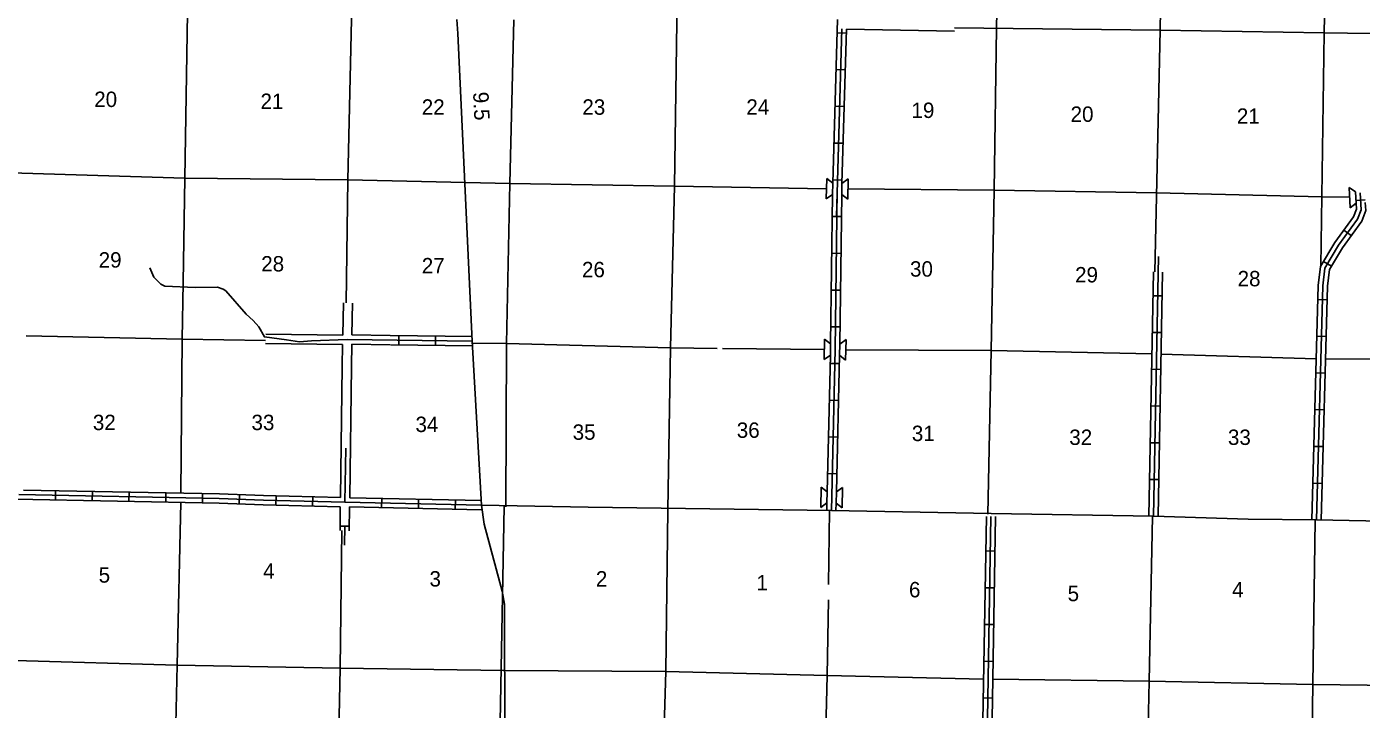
# Model space of a CAD drawing. Extents: x 834891 to 1516222, y 15529974 to 15977788.
# Drawn here: x 1199864 to 1243189, y 15633489 to 15655659 of the extents above; entities that cross this region are included whole.
import ezdxf

# ---------------------------------------------------------------- set-up
doc = ezdxf.new("R2010")
doc.units = 0
for name, color, linetype in [('L10', 7, 'Continuous'), ('L11', 7, 'Continuous'), ('L13', 7, 'Continuous'), ('L14', 7, 'Continuous'), ('L18', 7, 'Continuous'), ('L28', 7, 'Continuous'), ('L3', 7, 'Continuous'), ('L4', 7, 'Continuous'), ('L9', 7, 'Continuous')]:
    doc.layers.add(name, color=color, linetype=linetype)

msp = doc.modelspace()

# ---------------------------------------------------------------- linework, layer by layer
at = {"layer": 'L10'}
for p, q in [((1210108, 15644625), (1210050, 15640369)), ((1210408, 15644624), (1210350, 15640362))]:
    msp.add_line(p, q, dxfattribs=at)
msp.add_lwpolyline([(1226476, 15655582), (1229985, 15655517)], dxfattribs=at)
at = {"layer": 'L11'}
for p, q in [((1210124, 15645643), (1210145, 15646695)), ((1210424, 15645646), (1210445, 15646685)), ((1210122, 15645642), (1207624, 15645673)), ((1211664, 15645631), (1210424, 15645646)), ((1210118, 15645342), (1207616, 15645373)), ((1210118, 15645342), (1210108, 15644625)), ((1210418, 15645346), (1210408, 15644624)), ((1211664, 15645331), (1210418, 15645346))]:
    msp.add_line(p, q, dxfattribs=at)
at = {"layer": 'L13'}
for p, q in [((1241725, 15644877), (1236691, 15645026)), ((1215226, 15632428), (1215359, 15640081)), ((1225895, 15637538), (1225929, 15639947))]:
    msp.add_line(p, q, dxfattribs=at)
for points in [[(1220343, 15622836), (1220447, 15629380), (1220615, 15634722), (1220673, 15639973), (1220765, 15645224), (1220898, 15650474), (1220966, 15655817), (1221099, 15661042), (1221200, 15666368), (1221263, 15670340)], [(1231067, 15639830), (1231168, 15645139), (1231267, 15650348), (1231351, 15655607), (1231460, 15660967), (1231561, 15666251), (1231648, 15670164)], [(1236483, 15647695), (1236657, 15655551), (1236749, 15660852), (1236891, 15666144), (1236954, 15670090)], [(1241871, 15647884), (1241979, 15655461), (1242096, 15660703), (1242179, 15666004), (1242260, 15670017)], [(1204944, 15647355), (1204998, 15650735), (1205082, 15656095), (1205198, 15661333)], [(1210230, 15646692), (1210287, 15650687), (1210403, 15655888), (1210528, 15661171)], [(1215418, 15640070), (1215443, 15645373), (1215550, 15650565), (1215676, 15655882)], [(1262892, 15655072), (1257879, 15655158), (1252607, 15655272), (1247318, 15655387), (1241979, 15655461), (1236657, 15655551), (1229984, 15655622)], [(1225828, 15650398), (1220898, 15650474), (1215550, 15650565), (1210287, 15650687), (1204998, 15650735), (1199702, 15650900), (1194539, 15651047), (1189536, 15651132)], [(1242809, 15650127), (1241903, 15650134), (1236539, 15650259), (1231267, 15650348), (1226524, 15650390)], [(1204868, 15640509), (1204915, 15645509), (1204944, 15647355)], [(1207618, 15645468), (1204915, 15645509), (1199844, 15645619)], [(1222275, 15645208), (1220765, 15645224), (1215443, 15645373), (1214332, 15645384)], [(1225759, 15645171), (1222451, 15645206)], [(1236391, 15645034), (1231168, 15645139), (1226455, 15645165)], [(1249789, 15644790), (1247143, 15644843), (1242025, 15644874)], [(1204524, 15622923), (1204631, 15629682), (1204747, 15634924), (1204864, 15640209)], [(1236040, 15622449), (1236305, 15634405), (1236407, 15639748)], [(1241462, 15622368), (1241536, 15629030), (1241619, 15634298), (1241695, 15639633)], [(1209789, 15622854), (1210036, 15634826), (1210093, 15639296)], [(1225636, 15622756), (1225719, 15629290), (1225853, 15634591), (1225888, 15637049)], [(1189227, 15635329), (1194314, 15635235), (1199484, 15635072), (1204747, 15634924), (1210036, 15634826), (1215359, 15634752), (1220615, 15634722), (1225853, 15634591), (1230927, 15634472)], [(1231227, 15634467), (1236305, 15634405), (1241619, 15634298), (1246917, 15634233), (1252112, 15634137)]]:
    msp.add_lwpolyline(points, dxfattribs=at)
at = {"layer": 'L18'}
for p, q in [((1225836, 15650732), (1225821, 15650069)), ((1226031, 15650578), (1225836, 15650732)), ((1226031, 15650578), (1226023, 15650214)), ((1226329, 15650571), (1226321, 15650207)), ((1226329, 15650571), (1226532, 15650716)), ((1226532, 15650716), (1226516, 15650053)), ((1242830, 15649772), (1242791, 15650434)), ((1242998, 15650296), (1242791, 15650434)), ((1226023, 15650214), (1225821, 15650069)), ((1226321, 15650207), (1226516, 15650053)), ((1243020, 15649932), (1242830, 15649772)), ((1243020, 15649932), (1242998, 15650296)), ((1225767, 15645511), (1225752, 15644848)), ((1225962, 15645357), (1225767, 15645511)), ((1225962, 15645357), (1225954, 15644993)), ((1226261, 15645350), (1226252, 15644986)), ((1226261, 15645350), (1226463, 15645495)), ((1226463, 15645495), (1226448, 15644832)), ((1225954, 15644993), (1225752, 15644848)), ((1226252, 15644986), (1226448, 15644832)), ((1225654, 15640709), (1225639, 15640046)), ((1225850, 15640555), (1225654, 15640709)), ((1225850, 15640555), (1225841, 15640191)), ((1226148, 15640548), (1226140, 15640184)), ((1226148, 15640548), (1226350, 15640693)), ((1226350, 15640693), (1226335, 15640030)), ((1225841, 15640191), (1225639, 15640046)), ((1226140, 15640184), (1226335, 15640030))]:
    msp.add_line(p, q, dxfattribs=at)
at = {"layer": 'L3'}
for points in [[(1213831, 15655890), (1213856, 15655442), (1214329, 15645448), (1214630, 15640116)], [(1214630, 15640116), (1214718, 15639506), (1215295, 15637328), (1215378, 15636901), (1215384, 15632497)]]:
    msp.add_lwpolyline(points, dxfattribs=at)
at = {"layer": 'L4'}
msp.add_lwpolyline([(1214630, 15640116), (1218087, 15640052), (1225986, 15639946), (1231169, 15639850), (1236443, 15639760), (1239517, 15639670), (1241734, 15639639), (1247058, 15639540), (1252559, 15639437)], dxfattribs=at)
at = {"layer": 'L9'}
for p, q in [((1226173, 15655459), (1226472, 15655450)), ((1226138, 15654266), (1226437, 15654257)), ((1226103, 15653073), (1226402, 15653065)), ((1226068, 15651881), (1226367, 15651872)), ((1226034, 15650688), (1226332, 15650679)), ((1243015, 15650019), (1243312, 15650036)), ((1226312, 15649489), (1226014, 15649493)), ((1242622, 15649048), (1242863, 15648873)), ((1226297, 15648295), (1225998, 15648299)), ((1241965, 15648038), (1242220, 15647885)), ((1226281, 15647102), (1225983, 15647106)), ((1236725, 15646916), (1236427, 15646921)), ((1241778, 15646800), (1242076, 15646792)), ((1214331, 15645598), (1211664, 15645631)), ((1211944, 15645626), (1211941, 15645328)), ((1213137, 15645612), (1213134, 15645313)), ((1226265, 15645909), (1225967, 15645913)), ((1236703, 15645723), (1236405, 15645728)), ((1241746, 15645607), (1242044, 15645599)), ((1214327, 15645298), (1211688, 15645330)), ((1226245, 15644715), (1225947, 15644722)), ((1236681, 15644530), (1236382, 15644535)), ((1241713, 15644415), (1242012, 15644407)), ((1226218, 15643522), (1225920, 15643529)), ((1236658, 15643337), (1236360, 15643342)), ((1241681, 15643222), (1241979, 15643214)), ((1226190, 15642329), (1225892, 15642336)), ((1236636, 15642144), (1236338, 15642149)), ((1241649, 15642029), (1241947, 15642021)), ((1226163, 15641136), (1225865, 15641143)), ((1236614, 15640950), (1236316, 15640956)), ((1241617, 15640836), (1241915, 15640828)), ((1200797, 15640291), (1200803, 15640589)), ((1201990, 15640267), (1201996, 15640565)), ((1203183, 15640243), (1203189, 15640541)), ((1204376, 15640219), (1204382, 15640517)), ((1205569, 15640195), (1205575, 15640494)), ((1206759, 15640161), (1206770, 15640459)), ((1207953, 15640122), (1207961, 15640420)), ((1209146, 15640092), (1209153, 15640390)), ((1210350, 15640362), (1214633, 15640266)), ((1210345, 15640062), (1214626, 15639966)), ((1211387, 15640039), (1211394, 15640338)), ((1212580, 15640013), (1212587, 15640311)), ((1213773, 15639986), (1213779, 15640284)), ((1230838, 15629203), (1231017, 15639753)), ((1231138, 15629255), (1231317, 15639747)), ((1210337, 15639435), (1210038, 15639438)), ((1230999, 15638631), (1231297, 15638626)), ((1230978, 15637438), (1231277, 15637433)), ((1230958, 15636245), (1231256, 15636240)), ((1230938, 15635052), (1231236, 15635047)), ((1230918, 15633859), (1231216, 15633854))]:
    msp.add_line(p, q, dxfattribs=at)
for points in [[(1226031, 15650578), (1226184, 15655888)], [(1226148, 15649491), (1226326, 15655586)], [(1226329, 15650571), (1226476, 15655582)], [(1225986, 15639946), (1226107, 15645179), (1226174, 15650353), (1226176, 15650390)], [(1225962, 15645357), (1226023, 15650214)], [(1226261, 15645350), (1226321, 15650207)], [(1241584, 15639643), (1241789, 15647256), (1241862, 15647869), (1242328, 15648645), (1242935, 15649482), (1243030, 15649731), (1243020, 15649932)], [(1241734, 15639639), (1241939, 15647246), (1242007, 15647819), (1242453, 15648562), (1243068, 15649410), (1243181, 15649708), (1243149, 15650259)], [(1241884, 15639635), (1242089, 15647235), (1242152, 15647770), (1242578, 15648479), (1243201, 15649338), (1243333, 15649685), (1243317, 15649950)], [(1236443, 15639760), (1236600, 15648192)], [(1214329, 15645448), (1210271, 15645498), (1209111, 15645453), (1208719, 15645419), (1208295, 15645485), (1207580, 15645582), (1207395, 15645910), (1207215, 15646122), (1206986, 15646326), (1206324, 15647080), (1206242, 15647132), (1206060, 15647194), (1205335, 15647184), (1204352, 15647237), (1204220, 15647298), (1203991, 15647528), (1203864, 15647830)], [(1236293, 15639763), (1236440, 15647696)], [(1236593, 15639757), (1236740, 15647687)], [(1225850, 15640555), (1225954, 15644993)], [(1226148, 15640548), (1226252, 15644986)], [(1210197, 15640215), (1210222, 15641969)], [(1199607, 15640464), (1206114, 15640333), (1207548, 15640281), (1210197, 15640215)], [(1199760, 15640611), (1206118, 15640483), (1207553, 15640431), (1210050, 15640369)], [(1199510, 15640316), (1206110, 15640184), (1207544, 15640131), (1210045, 15640069)], [(1210036, 15639299), (1210045, 15640069)], [(1210197, 15640215), (1214630, 15640116)], [(1210336, 15639285), (1210345, 15640062)], [(1225836, 15639950), (1225841, 15640191)], [(1226136, 15639943), (1226140, 15640184)], [(1230883, 15623119), (1230988, 15629243), (1231167, 15639750)], [(1210187, 15639437), (1210180, 15638825)]]:
    msp.add_lwpolyline(points, dxfattribs=at)

# ---------------------------------------------------------------- texts
at = {"layer": 'L14'}
for s, p in [('20', (1202056, 15653050)), ('21', (1207453, 15652987)), ('22', (1212689, 15652799)), ('23', (1217902, 15652799)), ('24', (1223225, 15652799)), ('19', (1228586, 15652694)), ('20', (1233752, 15652568)), ('21', (1239149, 15652505)), ('29', (1202201, 15647835)), ('28', (1207477, 15647709)), ('27', (1212689, 15647647)), ('26', (1217890, 15647521)), ('30', (1228539, 15647541)), ('29', (1233897, 15647353)), ('28', (1239173, 15647227)), ('32', (1202012, 15642557)), ('33', (1207162, 15642557)), ('34', (1212485, 15642494)), ('35', (1217588, 15642243)), ('36', (1222915, 15642306)), ('31', (1228598, 15642201)), ('32', (1233709, 15642075)), ('33', (1238859, 15642075)), ('4', (1207539, 15637729)), ('5', (1202200, 15637603)), ('3', (1212940, 15637477)), ('2', (1218341, 15637477)), ('1', (1223554, 15637352)), ('6', (1228505, 15637126)), ('5', (1233655, 15637000)), ('4', (1238994, 15637126))]:
    msp.add_text(s, height=500, rotation=0, dxfattribs=at).set_placement(p)
at = {"layer": 'L28'}
msp.add_text('9.5', height=500, rotation=272.7076, dxfattribs=at).set_placement((1214354, 15653532))

doc.saveas('drawing.dxf')
